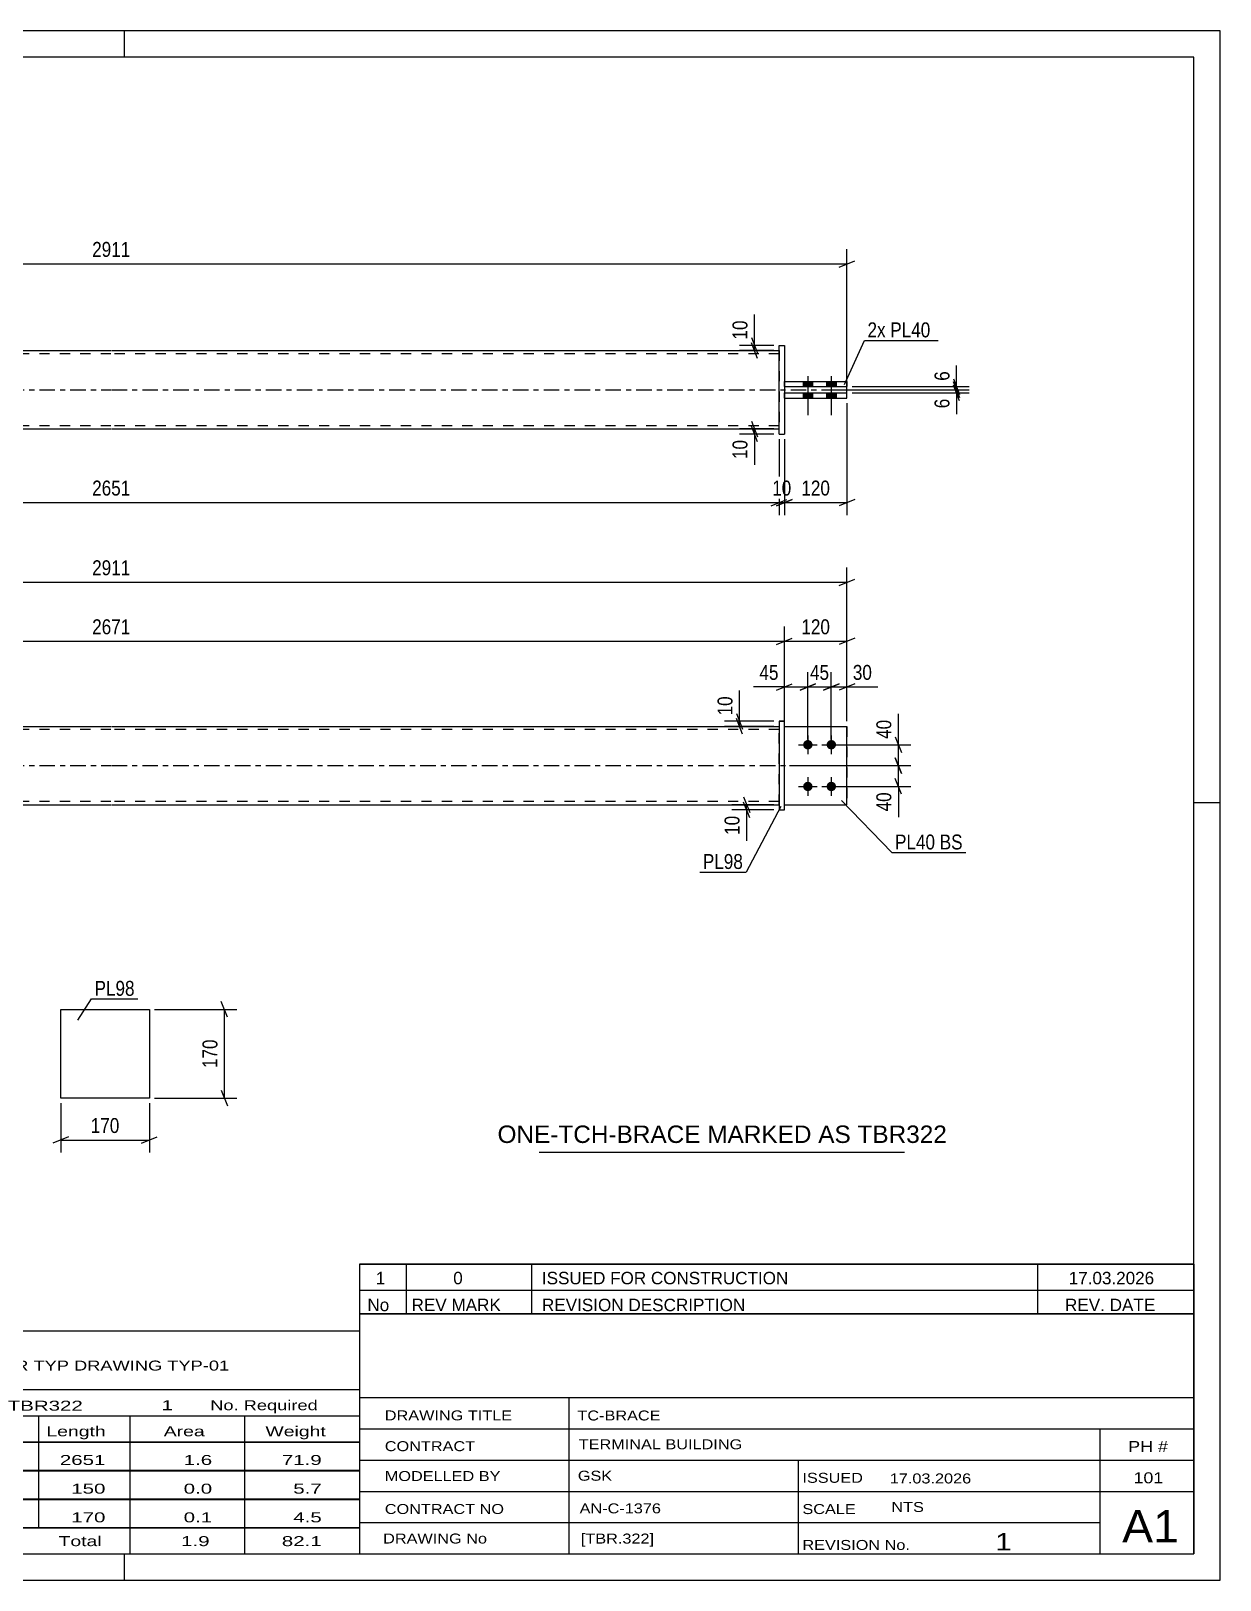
# Model space of a CAD drawing. Header units: millimetres. Extents: x 0 to 420, y 0 to 297.
# Drawn here: x 192 to 420, y 0 to 297 of the extents above; entities that cross this region are included whole.
import ezdxf

# ---------------------------------------------------------------- set-up
doc = ezdxf.new("R2010")
doc.units = ezdxf.units.MM
doc.linetypes.add('DXK_LINE_DOT2', pattern=[3.9198, 1.9599, -1.9599])
doc.linetypes.add('DXK_LINE_DOT3', pattern=[5.9187, 2.979, -0.9799, 0.9799, -0.9799])
doc.styles.add('Arial', font='ARIAL.TTF', dxfattribs={"height": 0.2})
doc.styles.add('Arial Narrow', font='ARIALN.TTF', dxfattribs={"height": 0.2})

# ---------------------------------------------------------------- blocks, each defined once
blk = doc.blocks.new('Unknown-580582502-1163')
at = {"color": 5, "linetype": 'Continuous'}
for p, q in [((420, 297), (0, 297)), ((210, 292), (210, 297)), ((420, 0), (420, 297)), ((415, 292), (5, 292)), ((415, 5), (415, 292)), ((420, 149), (415, 149)), ((5, 5), (415, 5)), ((210, 0), (210, 5)), ((0, 0), (420, 0))]:
    blk.add_line(p, q, dxfattribs=at)
blk = doc.blocks.new('Part-580582502-1819 - 1792')
at = {"color": 2, "linetype": 'Continuous'}
for p, q in [((336.48, 163.65), (348.48, 163.65)), ((348.48, 163.65), (348.48, 163.65)), ((348.48, 148.65), (348.48, 163.65)), ((336.48, 148.65), (348.48, 148.65))]:
    blk.add_line(p, q, dxfattribs=at)
at = {"color": 7, "linetype": 'DXK_LINE_DOT2'}
for p, q in [((336.48, 163.65), (348.48, 163.65)), ((336.48, 148.65), (336.48, 163.65)), ((348.48, 163.65), (348.48, 163.65)), ((336.48, 148.65), (336.48, 148.65)), ((336.48, 148.65), (348.48, 148.65))]:
    blk.add_line(p, q, dxfattribs=at)
blk = doc.blocks.new('Part-580582502-1799 - 1792')
at = {"color": 2, "linetype": 'Continuous'}
for p, q in [((336.48, 164.65), (335.48, 164.65)), ((335.48, 164.65), (335.48, 164.65)), ((335.48, 164.65), (335.48, 147.65)), ((335.48, 164.65), (336.48, 164.65)), ((336.48, 147.65), (336.48, 164.65)), ((335.48, 147.65), (336.48, 147.65))]:
    blk.add_line(p, q, dxfattribs=at)
at = {"color": 7, "linetype": 'DXK_LINE_DOT2'}
blk.add_line((335.48, 147.65), (336.48, 147.65), dxfattribs=at)
blk = doc.blocks.new('Part-580582502-1824 - 1792')
at = {"color": 2, "linetype": 'Continuous'}
for p, q in [((79.38, 163.65), (207.38, 163.65)), ((207.48, 163.65), (335.48, 163.65)), ((79.38, 148.65), (207.38, 148.65)), ((207.48, 148.65), (335.48, 148.65))]:
    blk.add_line(p, q, dxfattribs=at)
at = {"color": 7, "linetype": 'DXK_LINE_DOT2'}
for p, q in [((79.38, 148.65), (79.38, 163.65)), ((335.48, 148.65), (335.48, 163.65)), ((207.38, 163.05), (79.38, 163.05)), ((335.48, 163.05), (207.48, 163.05)), ((207.38, 149.25), (79.38, 149.25)), ((335.48, 149.25), (207.48, 149.25))]:
    blk.add_line(p, q, dxfattribs=at)
at = {"color": 7, "linetype": 'DXK_LINE_DOT3'}
for p, q in [((69.38, 156.15), (207.38, 156.15)), ((207.48, 156.15), (345.48, 156.15))]:
    blk.add_line(p, q, dxfattribs=at)
blk = doc.blocks.new('Bolt-580582502-1830 - 1792')
at = {"linetype": 'Continuous'}
for points in [[(340.98, 161.05), (341.17, 161.03), (341.35, 160.97), (341.51, 160.88), (341.65, 160.75), (341.76, 160.6), (341.84, 160.43), (341.88, 160.24), (341.88, 160.05), (341.84, 159.87), (341.76, 159.7), (341.65, 159.55), (341.51, 159.42), (341.35, 159.33), (341.17, 159.27), (340.98, 159.25), (340.79, 159.27), (340.62, 159.33), (340.45, 159.42), (340.31, 159.55), (340.2, 159.7), (340.13, 159.87), (340.09, 160.05), (340.09, 160.24), (340.13, 160.43), (340.2, 160.6), (340.31, 160.75), (340.45, 160.88), (340.62, 160.97), (340.79, 161.03)], [(345.48, 161.05), (345.67, 161.03), (345.85, 160.97), (346.01, 160.88), (346.15, 160.75), (346.26, 160.6), (346.34, 160.43), (346.38, 160.24), (346.38, 160.05), (346.34, 159.87), (346.26, 159.7), (346.15, 159.55), (346.01, 159.42), (345.85, 159.33), (345.67, 159.27), (345.48, 159.25), (345.29, 159.27), (345.12, 159.33), (344.95, 159.42), (344.81, 159.55), (344.7, 159.7), (344.63, 159.87), (344.59, 160.05), (344.59, 160.24), (344.63, 160.43), (344.7, 160.6), (344.81, 160.75), (344.95, 160.88), (345.12, 160.97), (345.29, 161.03)], [(340.98, 153.05), (341.17, 153.03), (341.35, 152.97), (341.51, 152.88), (341.65, 152.75), (341.76, 152.6), (341.84, 152.43), (341.88, 152.24), (341.88, 152.05), (341.84, 151.87), (341.76, 151.7), (341.65, 151.55), (341.51, 151.42), (341.35, 151.33), (341.17, 151.27), (340.98, 151.25), (340.79, 151.27), (340.62, 151.33), (340.45, 151.42), (340.31, 151.55), (340.2, 151.7), (340.13, 151.87), (340.09, 152.05), (340.09, 152.24), (340.13, 152.43), (340.2, 152.6), (340.31, 152.75), (340.45, 152.88), (340.62, 152.97), (340.79, 153.03)], [(345.48, 153.05), (345.67, 153.03), (345.85, 152.97), (346.01, 152.88), (346.15, 152.75), (346.26, 152.6), (346.34, 152.43), (346.38, 152.24), (346.38, 152.05), (346.34, 151.87), (346.26, 151.7), (346.15, 151.55), (346.01, 151.42), (345.85, 151.33), (345.67, 151.27), (345.48, 151.25), (345.29, 151.27), (345.12, 151.33), (344.95, 151.42), (344.81, 151.55), (344.7, 151.7), (344.63, 151.87), (344.59, 152.05), (344.59, 152.24), (344.63, 152.43), (344.7, 152.6), (344.81, 152.75), (344.95, 152.88), (345.12, 152.97), (345.29, 153.03)]]:
    blk.add_hatch(color=1, dxfattribs=at).paths.add_polyline_path(points)
at = {"color": 1, "linetype": 'Continuous'}
for p, q in [((340.98, 161.95), (340.98, 158.35)), ((345.48, 161.95), (345.48, 158.35)), ((339.18, 160.15), (342.78, 160.15)), ((343.68, 160.15), (347.28, 160.15)), ((339.18, 152.15), (342.78, 152.15)), ((340.98, 153.95), (340.98, 150.35)), ((343.68, 152.15), (347.28, 152.15)), ((345.48, 153.95), (345.48, 150.35))]:
    blk.add_line(p, q, dxfattribs=at)
blk = doc.blocks.new('Part-580582502-1836 - 1792')
at = {"color": 7, "linetype": 'DXK_LINE_DOT2'}
for p, q in [((336.48, 163.65), (348.48, 163.65)), ((336.48, 148.65), (336.48, 163.65)), ((336.48, 163.65), (348.48, 163.65)), ((348.48, 163.65), (348.48, 163.65)), ((348.48, 163.65), (348.48, 148.65)), ((336.48, 148.65), (336.48, 148.65)), ((336.48, 148.65), (348.48, 148.65)), ((336.48, 148.65), (348.48, 148.65))]:
    blk.add_line(p, q, dxfattribs=at)
blk = doc.blocks.new('Part-580582502-2124 - 2115')
at = {"color": 2, "linetype": 'Continuous'}
for p, q in [((79.38, 235.71), (207.38, 235.71)), ((207.48, 235.71), (335.48, 235.71)), ((79.38, 220.71), (207.38, 220.71)), ((207.48, 220.71), (335.48, 220.71))]:
    blk.add_line(p, q, dxfattribs=at)
at = {"color": 7, "linetype": 'DXK_LINE_DOT2'}
for p, q in [((79.38, 220.71), (79.38, 235.71)), ((207.38, 235.11), (79.38, 235.11)), ((335.48, 235.11), (207.48, 235.11)), ((335.48, 235.71), (335.48, 220.71)), ((207.38, 221.31), (79.38, 221.31)), ((335.48, 221.31), (207.48, 221.31))]:
    blk.add_line(p, q, dxfattribs=at)
at = {"color": 7, "linetype": 'DXK_LINE_DOT3'}
for p, q in [((69.38, 228.21), (207.38, 228.21)), ((207.48, 228.21), (345.48, 228.21))]:
    blk.add_line(p, q, dxfattribs=at)
blk = doc.blocks.new('Part-580582502-2125 - 2115')
at = {"color": 2, "linetype": 'Continuous'}
for p, q in [((335.48, 236.71), (335.48, 236.71)), ((335.48, 236.71), (335.48, 236.71)), ((335.48, 219.71), (335.48, 236.71)), ((335.48, 236.71), (336.48, 236.71)), ((335.48, 236.71), (336.48, 236.71)), ((336.48, 236.71), (336.48, 236.71)), ((336.48, 236.71), (336.48, 236.71)), ((336.48, 236.71), (336.48, 219.71)), ((335.48, 219.71), (336.48, 219.71))]:
    blk.add_line(p, q, dxfattribs=at)
at = {"color": 7, "linetype": 'DXK_LINE_DOT2'}
for p in [(335.48, 219.71), (336.48, 219.71)]:
    blk.add_line(p, (336.48, 219.71), dxfattribs=at)
blk = doc.blocks.new('Bolt-580582502-2119 - 2115')
at = {"linetype": 'Continuous'}
for points in [[(341.88, 229.81), (340.08, 229.81), (340.08, 228.81), (341.88, 228.81)], [(341.88, 229.81), (340.08, 229.81), (340.08, 228.81), (341.88, 228.81)], [(346.38, 229.81), (344.58, 229.81), (344.58, 228.81), (346.38, 228.81)], [(346.38, 229.81), (344.58, 229.81), (344.58, 228.81), (346.38, 228.81)], [(341.88, 227.61), (340.08, 227.61), (340.08, 226.61), (341.88, 226.61)], [(341.88, 227.61), (340.08, 227.61), (340.08, 226.61), (341.88, 226.61)], [(346.38, 227.61), (344.58, 227.61), (344.58, 226.61), (346.38, 226.61)], [(346.38, 227.61), (344.58, 227.61), (344.58, 226.61), (346.38, 226.61)]]:
    blk.add_hatch(color=1, dxfattribs=at).paths.add_polyline_path(points)
at = {"color": 1, "linetype": 'Continuous'}
for p, q in [((340.08, 229.81), (340.08, 228.81)), ((340.08, 229.81), (340.08, 228.81)), ((340.98, 230.81), (340.98, 223.31)), ((340.98, 230.81), (340.98, 223.31)), ((341.88, 229.81), (341.88, 228.81)), ((341.88, 229.81), (341.88, 228.81)), ((344.58, 229.81), (344.58, 228.81)), ((344.58, 229.81), (344.58, 228.81)), ((345.48, 230.81), (345.48, 223.31)), ((345.48, 230.81), (345.48, 223.31)), ((346.38, 229.81), (346.38, 228.81)), ((346.38, 229.81), (346.38, 228.81)), ((340.08, 227.61), (340.08, 226.61)), ((340.08, 227.61), (340.08, 226.61)), ((341.88, 227.61), (341.88, 226.61)), ((341.88, 227.61), (341.88, 226.61)), ((344.58, 227.61), (344.58, 226.61)), ((344.58, 227.61), (344.58, 226.61)), ((346.38, 227.61), (346.38, 226.61)), ((346.38, 227.61), (346.38, 226.61))]:
    blk.add_line(p, q, dxfattribs=at)
blk = doc.blocks.new('Part-580582502-2141 - 2115')
at = {"color": 2, "linetype": 'Continuous'}
for p, q in [((336.48, 229.81), (348.48, 229.81)), ((336.48, 229.81), (348.48, 229.81)), ((336.48, 228.81), (348.48, 228.81)), ((348.48, 229.81), (348.48, 228.81))]:
    blk.add_line(p, q, dxfattribs=at)
at = {"color": 7, "linetype": 'DXK_LINE_DOT2'}
for p, q in [((336.48, 228.81), (336.48, 229.81)), ((336.48, 228.81), (348.48, 228.81)), ((348.48, 229.81), (348.48, 229.81)), ((348.48, 229.81), (348.48, 229.81))]:
    blk.add_line(p, q, dxfattribs=at)
blk = doc.blocks.new('Part-580582502-2146 - 2115')
at = {"color": 2, "linetype": 'Continuous'}
for p, q in [((336.48, 227.61), (348.48, 227.61)), ((336.48, 227.61), (348.48, 227.61)), ((336.48, 226.61), (348.48, 226.61)), ((348.48, 226.61), (348.48, 227.61))]:
    blk.add_line(p, q, dxfattribs=at)
at = {"color": 7, "linetype": 'DXK_LINE_DOT2'}
for p, q in [((336.48, 226.61), (336.48, 227.61)), ((336.48, 226.61), (348.48, 226.61)), ((348.48, 227.61), (348.48, 227.61)), ((348.48, 227.61), (348.48, 227.61))]:
    blk.add_line(p, q, dxfattribs=at)
blk = doc.blocks.new('Part-580582502-1391 - 1375')
at = {"color": 2, "linetype": 'Continuous'}
for p, q in [((197.75, 92.41), (197.75, 109.41)), ((197.75, 109.41), (214.75, 109.41)), ((214.75, 109.41), (214.75, 92.41)), ((214.75, 92.41), (197.75, 92.41))]:
    blk.add_line(p, q, dxfattribs=at)
blk = doc.blocks.new('StraightDimension-580582502-1863 - 1792')
at = {"color": 7, "linetype": 'Continuous'}
for p, q in [((340.98, 161.15), (340.98, 174.09)), ((345.48, 161.15), (345.48, 174.09)), ((339.48, 170.64), (342.48, 171.84)), ((340.98, 171.24), (345.48, 171.24)), ((346.98, 171.84), (343.98, 170.64))]:
    blk.add_line(p, q, dxfattribs=at)
at = {"color": 0}
blk.add_wipeout([(345.66, 171.99), (345.66, 176.19), (340.8, 176.19), (340.8, 171.99)], dxfattribs=at)
at = {"color": 3, "style": 'Arial Narrow'}
blk.add_text('45', height=2.863, dxfattribs=at).set_placement((341.4, 172.59))
blk = doc.blocks.new('StraightDimension-580582502-1932 - 1792')
at = {"color": 7, "linetype": 'Continuous'}
for p, q in [((336.48, 164.65), (336.48, 182.83)), ((348.48, 164.65), (348.48, 182.83)), ((334.98, 179.38), (337.98, 180.58)), ((336.48, 179.98), (348.48, 179.98)), ((349.98, 180.58), (346.98, 179.38))]:
    blk.add_line(p, q, dxfattribs=at)
at = {"color": 0}
blk.add_wipeout([(345.82, 180.73), (345.82, 184.93), (339.14, 184.93), (339.14, 180.73)], dxfattribs=at)
at = {"color": 3, "style": 'Arial Narrow'}
blk.add_text('120', height=2.863, dxfattribs=at).set_placement((339.74, 181.33))
blk = doc.blocks.new('StraightDimension-580582502-1893 - 1792')
at = {"color": 7, "linetype": 'Continuous'}
for p, q in [((66.38, 164.65), (66.38, 194.15)), ((348.48, 164.65), (348.48, 194.15)), ((67.88, 191.9), (64.88, 190.7)), ((66.38, 191.3), (348.48, 191.3)), ((346.98, 190.7), (349.98, 191.9))]:
    blk.add_line(p, q, dxfattribs=at)
at = {"color": 0}
blk.add_wipeout([(211.69, 192.05), (211.69, 196.25), (203.18, 196.25), (203.18, 192.05)], dxfattribs=at)
at = {"color": 3, "style": 'Arial Narrow'}
blk.add_text('2911', height=2.863, dxfattribs=at).set_placement((203.78, 192.65))
blk = doc.blocks.new('StraightDimension-580582502-1847 - 1792')
at = {"color": 7, "linetype": 'Continuous'}
for p, q in [((345.48, 161.15), (345.48, 174.09)), ((348.48, 164.65), (348.48, 174.09)), ((343.98, 170.64), (346.98, 171.84)), ((345.48, 171.24), (348.48, 171.24)), ((349.98, 171.84), (346.98, 170.64))]:
    blk.add_line(p, q, dxfattribs=at)
at = {"color": 0}
blk.add_wipeout([(353.86, 171.99), (353.86, 176.19), (349.01, 176.19), (349.01, 171.99)], dxfattribs=at)
at = {"color": 7, "linetype": 'Continuous'}
blk.add_line((348.48, 171.24), (354.39, 171.24), dxfattribs=at)
blk.add_line((348.48, 171.24), (354.39, 171.24), dxfattribs=at)
at = {"color": 3, "style": 'Arial Narrow'}
blk.add_text('30', height=2.863, dxfattribs=at).set_placement((349.61, 172.59))
blk = doc.blocks.new('StraightDimension-580582502-1876 - 1792')
at = {"color": 7, "linetype": 'Continuous'}
for p, q in [((336.48, 164.65), (336.48, 174.09)), ((340.98, 161.15), (340.98, 174.09)), ((334.98, 170.64), (337.98, 171.84)), ((336.48, 171.24), (340.98, 171.24)), ((342.48, 171.84), (339.48, 170.64))]:
    blk.add_line(p, q, dxfattribs=at)
at = {"color": 0}
blk.add_wipeout([(335.96, 171.99), (335.96, 176.19), (331.1, 176.19), (331.1, 171.99)], dxfattribs=at)
at = {"color": 7, "linetype": 'Continuous'}
blk.add_line((336.48, 171.24), (330.58, 171.24), dxfattribs=at)
blk.add_line((336.48, 171.24), (330.58, 171.24), dxfattribs=at)
at = {"color": 3, "style": 'Arial Narrow'}
blk.add_text('45', height=2.863, dxfattribs=at).set_placement((331.7, 172.59))
blk = doc.blocks.new('StraightDimension-580582502-2076 - 1792')
at = {"color": 7, "linetype": 'Continuous'}
for p, q in [((334.48, 148.65), (326.38, 148.65)), ((328.63, 150.15), (329.83, 147.15)), ((329.83, 146.15), (328.63, 149.15)), ((329.23, 147.65), (329.23, 148.65)), ((334.48, 147.65), (326.38, 147.65))]:
    blk.add_line(p, q, dxfattribs=at)
at = {"color": 0}
blk.add_wipeout([(328.48, 147.12), (324.28, 147.12), (324.28, 142.27), (328.48, 142.27)], dxfattribs=at)
at = {"color": 7, "linetype": 'Continuous'}
blk.add_line((329.23, 147.65), (329.23, 141.74), dxfattribs=at)
blk.add_line((329.23, 147.65), (329.23, 141.74), dxfattribs=at)
at = {"color": 3, "style": 'Arial Narrow'}
blk.add_text('10', height=2.863, rotation=90.0002, dxfattribs=at).set_placement((327.88, 142.87))
blk = doc.blocks.new('StraightDimension-580582502-1913 - 1792')
at = {"color": 7, "linetype": 'Continuous'}
for p, q in [((357.73, 161.65), (358.93, 158.65)), ((346.48, 160.15), (360.73, 160.15)), ((358.93, 154.65), (357.73, 157.65)), ((358.33, 156.15), (358.33, 160.15)), ((337.48, 156.15), (360.73, 156.15))]:
    blk.add_line(p, q, dxfattribs=at)
at = {"color": 0}
blk.add_wipeout([(357.58, 165.53), (353.38, 165.53), (353.38, 160.67), (357.58, 160.67)], dxfattribs=at)
at = {"color": 7, "linetype": 'Continuous'}
blk.add_line((358.33, 160.15), (358.33, 166.05), dxfattribs=at)
blk.add_line((358.33, 160.15), (358.33, 166.05), dxfattribs=at)
at = {"color": 3, "style": 'Arial Narrow'}
blk.add_text('40', height=2.863, rotation=90.0002, dxfattribs=at).set_placement((356.98, 161.27))
blk = doc.blocks.new('StraightDimension-580582502-1922 - 1792')
at = {"color": 7, "linetype": 'Continuous'}
for p, q in [((357.73, 157.65), (358.93, 154.65)), ((337.48, 156.15), (360.73, 156.15)), ((358.33, 152.15), (358.33, 156.15)), ((346.48, 152.15), (360.73, 152.15)), ((358.93, 150.65), (357.73, 153.65))]:
    blk.add_line(p, q, dxfattribs=at)
at = {"color": 0}
blk.add_wipeout([(357.58, 151.62), (353.38, 151.62), (353.38, 146.77), (357.58, 146.77)], dxfattribs=at)
at = {"color": 7, "linetype": 'Continuous'}
blk.add_line((358.33, 152.15), (358.33, 146.24), dxfattribs=at)
blk.add_line((358.33, 152.15), (358.33, 146.24), dxfattribs=at)
at = {"color": 3, "style": 'Arial Narrow'}
blk.add_text('40', height=2.863, rotation=90.0002, dxfattribs=at).set_placement((356.98, 147.37))
blk = doc.blocks.new('StraightDimension-580582502-1951 - 1792')
at = {"color": 7, "linetype": 'Continuous'}
for p, q in [((78.38, 157.15), (78.38, 182.83)), ((336.48, 164.65), (336.48, 182.83)), ((79.88, 180.58), (76.88, 179.38)), ((78.38, 179.98), (336.48, 179.98)), ((334.98, 179.38), (337.98, 180.58))]:
    blk.add_line(p, q, dxfattribs=at)
at = {"color": 0}
blk.add_wipeout([(211.69, 180.73), (211.69, 184.93), (203.18, 184.93), (203.18, 180.73)], dxfattribs=at)
at = {"color": 3, "style": 'Arial Narrow'}
blk.add_text('2671', height=2.863, dxfattribs=at).set_placement((203.78, 181.33))
blk = doc.blocks.new('StraightDimension-580582502-3085 - 1792')
at = {"color": 7, "linetype": 'Continuous'}
for p, q in [((334.48, 164.65), (325.03, 164.65)), ((334.48, 163.65), (325.03, 163.65)), ((327.28, 166.15), (328.48, 163.15)), ((328.48, 162.15), (327.28, 165.15)), ((327.88, 163.65), (327.88, 164.65))]:
    blk.add_line(p, q, dxfattribs=at)
at = {"color": 0}
blk.add_wipeout([(327.13, 170.03), (322.93, 170.03), (322.93, 165.17), (327.13, 165.17)], dxfattribs=at)
at = {"color": 7, "linetype": 'Continuous'}
blk.add_line((327.88, 164.65), (327.88, 170.55), dxfattribs=at)
blk.add_line((327.88, 164.65), (327.88, 170.55), dxfattribs=at)
at = {"color": 3, "style": 'Arial Narrow'}
blk.add_text('10', height=2.863, rotation=90.0002, dxfattribs=at).set_placement((326.53, 165.77))
blk = doc.blocks.new('StraightDimension-580582502-2182 - 2115')
at = {"color": 7, "linetype": 'Continuous'}
for p, q in [((79.38, 218.71), (79.38, 204.18)), ((335.48, 218.71), (335.48, 204.18)), ((80.88, 207.18), (77.88, 205.98)), ((79.38, 206.58), (335.48, 206.58)), ((333.98, 205.98), (336.98, 207.18))]:
    blk.add_line(p, q, dxfattribs=at)
at = {"color": 0}
blk.add_wipeout([(211.69, 207.33), (211.69, 211.53), (203.18, 211.53), (203.18, 207.33)], dxfattribs=at)
at = {"color": 3, "style": 'Arial Narrow'}
blk.add_text('2651', height=2.863, dxfattribs=at).set_placement((203.78, 207.93))
blk = doc.blocks.new('StraightDimension-580582502-2250 - 2115')
at = {"color": 7, "linetype": 'Continuous'}
for p, q in [((368.88, 229.71), (370.08, 226.71)), ((370.08, 226.11), (368.88, 229.11)), ((344.23, 228.21), (371.88, 228.21)), ((349.48, 227.61), (371.88, 227.61)), ((369.48, 227.61), (369.48, 228.21))]:
    blk.add_line(p, q, dxfattribs=at)
at = {"color": 0}
blk.add_wipeout([(368.73, 227.08), (364.53, 227.08), (364.53, 224.06), (368.73, 224.06)], dxfattribs=at)
at = {"color": 7, "linetype": 'Continuous'}
blk.add_line((369.48, 227.61), (369.48, 223.53), dxfattribs=at)
blk.add_line((369.48, 227.61), (369.48, 223.53), dxfattribs=at)
at = {"color": 3, "style": 'Arial Narrow'}
blk.add_text('6', height=2.86, rotation=90.0002, dxfattribs=at).set_placement((368.13, 224.66))
blk = doc.blocks.new('StraightDimension-580582502-2171 - 2115')
at = {"color": 7, "linetype": 'Continuous'}
for p, q in [((67.88, 252.94), (64.88, 251.74)), ((66.38, 227.62), (66.38, 255.19)), ((346.98, 251.74), (349.98, 252.94)), ((348.48, 227.61), (348.48, 255.19)), ((66.38, 252.34), (348.48, 252.34))]:
    blk.add_line(p, q, dxfattribs=at)
at = {"color": 0}
blk.add_wipeout([(211.69, 253.09), (211.69, 257.29), (203.18, 257.29), (203.18, 253.09)], dxfattribs=at)
at = {"color": 3, "style": 'Arial Narrow'}
blk.add_text('2911', height=2.863, dxfattribs=at).set_placement((203.78, 253.69))
blk = doc.blocks.new('StraightDimension-580582502-2209 - 2115')
at = {"color": 7, "linetype": 'Continuous'}
for p, q in [((335.48, 218.71), (335.48, 204.18)), ((336.48, 218.71), (336.48, 204.18)), ((333.98, 205.98), (336.98, 207.18)), ((337.98, 207.18), (334.98, 205.98)), ((335.48, 206.58), (336.48, 206.58))]:
    blk.add_line(p, q, dxfattribs=at)
at = {"color": 0}
blk.add_wipeout([(338.41, 207.33), (338.41, 211.53), (333.55, 211.53), (333.55, 207.33)], dxfattribs=at)
at = {"color": 3, "style": 'Arial Narrow'}
blk.add_text('10', height=2.863, dxfattribs=at).set_placement((334.15, 207.93))
blk = doc.blocks.new('StraightDimension-580582502-2218 - 2115')
at = {"color": 7, "linetype": 'Continuous'}
for p, q in [((348.48, 225.61), (348.48, 204.18)), ((336.48, 218.71), (336.48, 204.18)), ((334.98, 205.98), (337.98, 207.18)), ((336.48, 206.58), (348.48, 206.58)), ((349.98, 207.18), (346.98, 205.98))]:
    blk.add_line(p, q, dxfattribs=at)
at = {"color": 0}
blk.add_wipeout([(345.82, 207.33), (345.82, 211.53), (339.14, 211.53), (339.14, 207.33)], dxfattribs=at)
at = {"color": 3, "style": 'Arial Narrow'}
blk.add_text('120', height=2.863, dxfattribs=at).set_placement((339.74, 207.93))
blk = doc.blocks.new('StraightDimension-580582502-2229 - 2115')
at = {"color": 7, "linetype": 'Continuous'}
for p, q in [((334.48, 220.71), (327.9, 220.71)), ((330.15, 222.21), (331.35, 219.21)), ((331.35, 218.21), (330.15, 221.21)), ((330.75, 219.71), (330.75, 220.71)), ((334.48, 219.71), (327.9, 219.71))]:
    blk.add_line(p, q, dxfattribs=at)
at = {"color": 0}
blk.add_wipeout([(330, 219.18), (325.8, 219.18), (325.8, 214.33), (330, 214.33)], dxfattribs=at)
at = {"color": 7, "linetype": 'Continuous'}
blk.add_line((330.75, 219.71), (330.75, 213.8), dxfattribs=at)
blk.add_line((330.75, 219.71), (330.75, 213.8), dxfattribs=at)
at = {"color": 3, "style": 'Arial Narrow'}
blk.add_text('10', height=2.863, rotation=90.0002, dxfattribs=at).set_placement((329.4, 214.93))
blk = doc.blocks.new('StraightDimension-580582502-2259 - 2115')
at = {"color": 7, "linetype": 'Continuous'}
for p, q in [((349.48, 228.81), (371.88, 228.81)), ((368.88, 230.31), (370.08, 227.31)), ((370.08, 226.71), (368.88, 229.71)), ((369.48, 228.21), (369.48, 228.81)), ((344.23, 228.21), (371.88, 228.21))]:
    blk.add_line(p, q, dxfattribs=at)
at = {"color": 0}
blk.add_wipeout([(368.73, 232.36), (364.53, 232.36), (364.53, 229.33), (368.73, 229.33)], dxfattribs=at)
at = {"color": 7, "linetype": 'Continuous'}
blk.add_line((369.48, 228.81), (369.48, 232.89), dxfattribs=at)
blk.add_line((369.48, 228.81), (369.48, 232.89), dxfattribs=at)
at = {"color": 3, "style": 'Arial Narrow'}
blk.add_text('6', height=2.86, rotation=90.0002, dxfattribs=at).set_placement((368.13, 229.93))
blk = doc.blocks.new('StraightDimension-580582502-2268 - 2115')
at = {"color": 7, "linetype": 'Continuous'}
for p, q in [((330.15, 238.21), (331.35, 235.21)), ((334.48, 236.71), (327.9, 236.71)), ((334.48, 235.71), (327.9, 235.71)), ((331.35, 234.21), (330.15, 237.21)), ((330.75, 235.71), (330.75, 236.71))]:
    blk.add_line(p, q, dxfattribs=at)
at = {"color": 0}
blk.add_wipeout([(330, 242.09), (325.8, 242.09), (325.8, 237.24), (330, 237.24)], dxfattribs=at)
at = {"color": 7, "linetype": 'Continuous'}
blk.add_line((330.75, 236.71), (330.75, 242.62), dxfattribs=at)
blk.add_line((330.75, 236.71), (330.75, 242.62), dxfattribs=at)
at = {"color": 3, "style": 'Arial Narrow'}
blk.add_text('10', height=2.863, rotation=90.0002, dxfattribs=at).set_placement((329.4, 237.84))
blk = doc.blocks.new('StraightDimension-580582502-1403 - 1375')
at = {"color": 7, "linetype": 'Continuous'}
for p, q in [((197.75, 91.41), (197.75, 81.96)), ((214.75, 91.41), (214.75, 81.96)), ((199.25, 84.96), (196.25, 83.76)), ((197.75, 84.36), (214.75, 84.36)), ((213.25, 83.76), (216.25, 84.96))]:
    blk.add_line(p, q, dxfattribs=at)
at = {"color": 0}
blk.add_wipeout([(209.59, 85.11), (209.59, 89.31), (202.91, 89.31), (202.91, 85.11)], dxfattribs=at)
at = {"color": 3, "style": 'Arial Narrow'}
blk.add_text('170', height=2.863, dxfattribs=at).set_placement((203.51, 85.71))
blk = doc.blocks.new('StraightDimension-580582502-1393 - 1375')
at = {"color": 7, "linetype": 'Continuous'}
for p, q in [((229.74, 107.91), (228.54, 110.91)), ((215.75, 109.41), (231.54, 109.41)), ((229.14, 92.41), (229.14, 109.41)), ((215.75, 92.41), (231.54, 92.41)), ((228.54, 93.91), (229.74, 90.91))]:
    blk.add_line(p, q, dxfattribs=at)
at = {"color": 0}
blk.add_wipeout([(228.39, 104.25), (224.19, 104.25), (224.19, 97.56), (228.39, 97.56)], dxfattribs=at)
at = {"color": 3, "style": 'Arial Narrow'}
blk.add_text('170', height=2.863, rotation=90.0002, dxfattribs=at).set_placement((227.79, 98.16))
blk = doc.blocks.new('Unknown-580582502-3677')
at = {"color": 7, "linetype": 'Continuous'}
blk.add_line((289.5, 82.05), (359.5, 82.05), dxfattribs=at)
at = {"color": 7, "style": 'Arial'}
blk.add_text('ONE-TCH-BRACE MARKED AS TBR322', height=3.3428, dxfattribs=at).set_placement((281.49, 83.8))
blk = doc.blocks.new('Unknown-580582502-3674')
at = {"color": 7, "linetype": 'Continuous'}
for p, q in [((255, 51.05), (255, 5)), ((255, 51.05), (415, 51.05)), ((415, 51), (415, 5)), ((255, 35), (415, 35)), ((295.14, 35), (295.14, 5)), ((255, 29), (415, 29)), ((397, 5.05), (397, 29.05)), ((255, 23), (415, 23)), ((339.14, 23), (339.14, 5)), ((255, 17), (415, 17)), ((255, 11), (397, 11)), ((255, 5), (415, 5))]:
    blk.add_line(p, q, dxfattribs=at)
at = {"color": 7, "style": 'Arial Narrow'}
for s, height, width, p in [('DRAWING TITLE', 1.9089, 1.425378, (259.88, 30.61)), ('TC-BRACE', 1.909, 1.425378, (296.81, 30.59)), ('TERMINAL BUILDING', 1.9089, 1.425378, (297.06, 25.07)), ('CONTRACT', 1.909, 1.425378, (259.88, 24.71)), ('MODELLED BY', 1.9089, 1.425378, (259.88, 18.98)), ('GSK', 1.909, 1.425378, (296.88, 19.04)), ('ISSUED', 1.909, 1.425378, (339.94, 18.64)), ('17.03.2026', 1.909, 1.425378, (356.69, 18.52)), ('CONTRACT NO', 1.9089, 1.425378, (259.88, 12.66)), ('AN-C-1376', 1.909, 1.425378, (297.23, 12.78)), ('SCALE', 1.909, 1.425378, (339.94, 12.65)), ('A1', 6.204, 1.25, (401.24, 7.2)), ('DRAWING No', 1.909, 1.425378, (259.56, 7)), ('[TBR.322]', 1.909, 1.425378, (297.46, 6.99)), ('1', 3.34, 1.5, (376.91, 5.68)), ('REVISION No.', 1.9089, 1.425378, (339.94, 5.77))]:
    blk.add_text(s, height=height, dxfattribs=dict(at, width=width)).set_placement(p)
at = {"color": 7, "linetype": 'Continuous', "style": 'Arial Narrow'}
for s, height, width, p in [('PH #', 2.1, 1.42538, (402.4, 24.55)), ('101', 2.1, 1.42538, (403.41, 18.55)), ('NTS', 1.909, 1.425378, (357, 13.05))]:
    blk.add_text(s, height=height, dxfattribs=dict(at, width=width)).set_placement(p)
blk = doc.blocks.new('Unknown-580582502-3675')
at = {"color": 7, "linetype": 'Continuous'}
for p, q in [((255, 60.55), (415, 60.55)), ((415, 60.55), (255, 60.55)), ((255, 60.55), (255, 55.55)), ((264, 60.55), (264, 55.55)), ((288, 60.55), (288, 55.55)), ((385, 60.55), (385, 55.55)), ((415, 60.55), (415, 55.55)), ((255, 55.55), (415, 55.55)), ((255, 55.55), (255, 51.05)), ((255, 55.55), (415, 55.55)), ((264, 55.55), (264, 51.05)), ((288, 55.55), (288, 51.05)), ((385, 55.55), (385, 51.05)), ((415, 55.55), (415, 51.05)), ((415, 51.05), (255, 51.05))]:
    blk.add_line(p, q, dxfattribs=at)
at = {"color": 7, "linetype": 'Continuous', "style": 'Arial Narrow'}
for s, height, width, p in [('1', 2.39, 1.196471, (258.16, 56.7)), ('0', 2.39, 1.196471, (273, 56.7)), ('ISSUED FOR CONSTRUCTION', 2.3861, 1.196471, (290, 56.7)), ('17.03.2026', 2.386, 1.196471, (391, 56.7)), ('No', 2.386, 1.2, (256.54, 51.55)), ('REV MARK', 2.386, 1.2, (265, 51.55)), ('REVISION DESCRIPTION', 2.3861, 1.2, (290, 51.55)), ('REV. DATE', 2.386, 1.2, (390.28, 51.55))]:
    blk.add_text(s, height=height, dxfattribs=dict(at, width=width)).set_placement(p)
blk = doc.blocks.new('Unknown-580582502-3676')
at = {"color": 7, "linetype": 'Continuous'}
for p, q in [((95, 47.75), (255, 47.75)), ((95, 36.5), (95, 47.75)), ((255, 47.75), (255, 36.5)), ((95, 36.5), (255, 36.5)), ((95, 36.5), (95, 31.5)), ((255, 36.5), (255, 31.5)), ((95, 31.5), (255, 31.5)), ((95, 31.5), (95, 26.5)), ((119, 31.5), (119, 26.5)), ((154.5, 31.5), (154.5, 26.5)), ((180.5, 31.5), (180.5, 26.5)), ((193.5, 31.5), (193.5, 26.5)), ((211, 31.5), (211, 26.5)), ((233, 31.5), (233, 26.5)), ((255, 31.5), (255, 26.5)), ((95, 26.5), (255, 26.5)), ((95, 26.45), (95, 21.05)), ((95, 26.45), (255, 26.45)), ((119, 26.5), (119, 21)), ((154.5, 26.5), (154.5, 21)), ((180.5, 26.5), (180.5, 21)), ((193.5, 26.5), (193.5, 21)), ((211, 26.5), (211, 21)), ((233, 26.5), (233, 21)), ((255, 26.45), (255, 21.05)), ((95, 21.05), (255, 21.05)), ((95, 20.95), (95, 15.55)), ((95, 20.95), (255, 20.95)), ((119, 21), (119, 15.5)), ((154.5, 21), (154.5, 15.5)), ((180.5, 21), (180.5, 15.5)), ((193.5, 21), (193.5, 15.5)), ((211, 21), (211, 15.5)), ((233, 21), (233, 15.5)), ((255, 20.95), (255, 15.55)), ((95, 15.55), (255, 15.55)), ((95, 15.45), (95, 10.05)), ((95, 15.45), (255, 15.45)), ((119, 15.5), (119, 10)), ((154.5, 15.5), (154.5, 10)), ((180.5, 15.5), (180.5, 10)), ((193.5, 15.5), (193.5, 10)), ((211, 15.5), (211, 10)), ((233, 15.5), (233, 10)), ((255, 15.45), (255, 10.05)), ((95, 10.05), (255, 10.05)), ((95, 10), (255, 10)), ((95, 10), (95, 5)), ((211, 10), (211, 5)), ((233, 10), (233, 5)), ((255, 10), (255, 5)), ((95, 5), (255, 5))]:
    blk.add_line(p, q, dxfattribs=at)
at = {"color": 7, "style": 'Arial Narrow'}
for s, height, width, p in [('GENERAL NOTES & WELD DETAILS :', 2.8633, 1.4, (96.15, 40.06)), ('REFER TYP DRAWING TYP-01', 1.9089, 1.6, (179.7, 40.16)), ("MATERIAL LIST FOR ASSEMBLY MK'D", 1.9089, 1.6, (96.15, 32.56)), ('TBR322', 1.909, 1.794707, (187.59, 32.47)), ('1', 1.91, 1.794707, (217.08, 32.56)), ('No. Required', 1.9089, 1.6, (226.41, 32.56)), ('Mark', 1.909, 1.7, (96.34, 27.5)), ('Profile', 1.909, 1.7, (129.41, 27.5)), ('Material', 1.909, 1.7, (159.54, 27.56)), ('No.', 1.909, 1.7, (184.5, 27.56)), ('Length', 1.909, 1.7, (195, 27.56)), ('Area', 1.909, 1.7, (217.5, 27.56)), ('Weight', 1.909, 1.7, (237, 27.56))]:
    blk.add_text(s, height=height, dxfattribs=dict(at, width=width)).set_placement(p)
at = {"color": 7, "linetype": 'Continuous', "style": 'Arial Narrow'}
for s, height, width, p in [('TBR322', 1.909, 1.794707, (96.5, 22.06)), ('SHS150*6', 1.909, 1.794707, (121, 22.06)), ('E350', 1.909, 1.794707, (160.74, 22.06)), ('1', 1.91, 1.794707, (184.86, 22.06)), ('2651', 1.909, 1.794707, (197.58, 22.06)), ('1.6', 1.909, 1.794707, (221.32, 22.06)), ('71.9', 1.909, 1.794707, (240.14, 22.06)), ('PL40', 1.909, 1.794707, (96.5, 16.56)), ('PL10*120', 1.909, 1.794707, (121, 16.56)), ('E350', 1.909, 1.794707, (160.74, 16.56)), ('4', 1.91, 1.794707, (184.86, 16.56)), ('150', 1.909, 1.794707, (199.77, 16.56)), ('0.0', 1.909, 1.794707, (221.32, 16.56)), ('5.7', 1.909, 1.794707, (242.33, 16.56)), ('PL98', 1.909, 1.794707, (96.5, 11.06)), ('PL10*170', 1.909, 1.794707, (121, 11.06)), ('E350', 1.909, 1.794707, (160.74, 11.06)), ('2', 1.91, 1.794707, (184.86, 11.06)), ('170', 1.909, 1.794707, (199.77, 11.06)), ('0.1', 1.909, 1.794707, (221.32, 11.06)), ('4.5', 1.909, 1.794707, (242.33, 11.06)), ('Total', 1.909, 1.7, (197.33, 6.5)), ('1.9', 1.909, 1.794707, (220.83, 6.5)), ('82.1', 1.909, 1.794707, (240.14, 6.5))]:
    blk.add_text(s, height=height, dxfattribs=dict(at, width=width)).set_placement(p)
blk = doc.blocks.new('Mark-580582502-1795 - 1792')
at = {"color": 0}
blk.add_wipeout([(328.53, 136.33), (328.53, 139.33), (320.86, 139.33), (320.86, 136.33)], dxfattribs=at)
blk.add_wipeout([(328.53, 136.33), (328.53, 139.33), (320.86, 139.33), (320.86, 136.33)], dxfattribs=at)
at = {"color": 30, "linetype": 'Continuous'}
for p in [(335.79, 148.34), (320.26, 135.73)]:
    blk.add_line(p, (329.13, 135.73), dxfattribs=at)
at = {"color": 3, "style": 'Arial Narrow'}
blk.add_text('PL98', height=2.863, dxfattribs=at).set_placement((320.86, 136.33))
blk = doc.blocks.new('MarkSet-580582502-2100 - 1792')
at = {"color": 0}
blk.add_wipeout([(365.37, 140.07), (365.37, 143.07), (357.7, 143.07), (357.7, 140.07)], dxfattribs=at)
blk.add_wipeout([(365.37, 140.07), (365.37, 143.07), (357.7, 143.07), (357.7, 140.07)], dxfattribs=at)
at = {"color": 30, "linetype": 'Continuous'}
blk.add_line((347.42, 149.44), (357.1, 139.47), dxfattribs=at)
at = {"color": 0}
blk.add_wipeout([(370.65, 140.07), (370.65, 143.07), (366.27, 143.07), (366.27, 140.07)], dxfattribs=at)
blk.add_wipeout([(370.65, 140.07), (370.65, 143.07), (366.27, 143.07), (366.27, 140.07)], dxfattribs=at)
at = {"color": 30, "linetype": 'Continuous'}
blk.add_line((357.1, 139.47), (371.25, 139.47), dxfattribs=at)
at = {"color": 3, "style": 'Arial Narrow'}
for s, p in [('PL40', (357.7, 140.07)), ('BS', (366.27, 140.07))]:
    blk.add_text(s, height=2.863, dxfattribs=at).set_placement(p)
blk = doc.blocks.new('MarkSet-580582502-2321 - 2115')
at = {"color": 0}
blk.add_wipeout([(355.89, 238.26), (355.89, 241.26), (352.42, 241.26), (352.42, 238.26)], dxfattribs=at)
blk.add_wipeout([(355.89, 238.26), (355.89, 241.26), (352.42, 241.26), (352.42, 238.26)], dxfattribs=at)
at = {"color": 30, "linetype": 'Continuous'}
blk.add_line((348, 229.21), (351.82, 237.66), dxfattribs=at)
at = {"color": 0}
blk.add_wipeout([(364.47, 238.26), (364.47, 241.26), (356.79, 241.26), (356.79, 238.26)], dxfattribs=at)
blk.add_wipeout([(364.47, 238.26), (364.47, 241.26), (356.79, 241.26), (356.79, 238.26)], dxfattribs=at)
at = {"color": 30, "linetype": 'Continuous'}
blk.add_line((351.82, 237.66), (365.97, 237.66), dxfattribs=at)
at = {"color": 3, "style": 'Arial Narrow'}
for s, p in [('2x', (352.42, 238.26)), ('PL40', (356.79, 238.26))]:
    blk.add_text(s, height=2.863, dxfattribs=at).set_placement(p)
blk = doc.blocks.new('Mark-580582502-1387 - 1375')
at = {"color": 0}
blk.add_wipeout([(211.91, 112.01), (211.91, 115.01), (204.24, 115.01), (204.24, 112.01)], dxfattribs=at)
blk.add_wipeout([(211.91, 112.01), (211.91, 115.01), (204.24, 115.01), (204.24, 112.01)], dxfattribs=at)
at = {"color": 30, "linetype": 'Continuous'}
for p, q in [((201, 107.31), (203.64, 111.41)), ((203.64, 111.41), (212.51, 111.41))]:
    blk.add_line(p, q, dxfattribs=at)
at = {"color": 3, "style": 'Arial Narrow'}
blk.add_text('PL98', height=2.863, dxfattribs=at).set_placement((204.24, 112.01))

msp = doc.modelspace()

# ---------------------------------------------------------------- block references
for name in ['Unknown-580582502-1163', 'Part-580582502-2124 - 2115', 'Part-580582502-2125 - 2115', 'Part-580582502-2141 - 2115', 'Bolt-580582502-2119 - 2115', 'Part-580582502-2146 - 2115', 'Part-580582502-1824 - 1792', 'Part-580582502-1799 - 1792', 'Part-580582502-1819 - 1792', 'Part-580582502-1836 - 1792', 'Bolt-580582502-1830 - 1792', 'Part-580582502-1391 - 1375', 'Unknown-580582502-3677', 'Unknown-580582502-3675', 'Unknown-580582502-3674', 'Unknown-580582502-3676']:
    msp.add_blockref(name, (0, 0))

# ---------------------------------------------------------------- next in the draw order: block references
for name in ['StraightDimension-580582502-2250 - 2115', 'StraightDimension-580582502-2182 - 2115', 'StraightDimension-580582502-1863 - 1792', 'StraightDimension-580582502-2076 - 1792', 'Mark-580582502-1387 - 1375', 'StraightDimension-580582502-1403 - 1375']:
    msp.add_blockref(name, (0, 0))

# ---------------------------------------------------------------- next in the draw order: block references
for name in ['StraightDimension-580582502-2171 - 2115', 'StraightDimension-580582502-2209 - 2115', 'StraightDimension-580582502-1932 - 1792', 'Mark-580582502-1795 - 1792', 'StraightDimension-580582502-1393 - 1375']:
    msp.add_blockref(name, (0, 0))

# ---------------------------------------------------------------- next in the draw order: block references
for name in ['StraightDimension-580582502-2268 - 2115', 'StraightDimension-580582502-2218 - 2115', 'StraightDimension-580582502-1893 - 1792']:
    msp.add_blockref(name, (0, 0))

# ---------------------------------------------------------------- next in the draw order: block references
for name in ['StraightDimension-580582502-2259 - 2115', 'StraightDimension-580582502-2229 - 2115', 'StraightDimension-580582502-1876 - 1792', 'StraightDimension-580582502-1847 - 1792']:
    msp.add_blockref(name, (0, 0))

# ---------------------------------------------------------------- next in the draw order: block references
for name in ['MarkSet-580582502-2321 - 2115', 'StraightDimension-580582502-1913 - 1792']:
    msp.add_blockref(name, (0, 0))

# ---------------------------------------------------------------- next in the draw order: block references
msp.add_blockref('StraightDimension-580582502-1922 - 1792', (0, 0))

# ---------------------------------------------------------------- next in the draw order: block references
for name in ['StraightDimension-580582502-1951 - 1792', 'MarkSet-580582502-2100 - 1792']:
    msp.add_blockref(name, (0, 0))

# ---------------------------------------------------------------- next in the draw order: block references
msp.add_blockref('StraightDimension-580582502-3085 - 1792', (0, 0))

doc.saveas('drawing.dxf')
